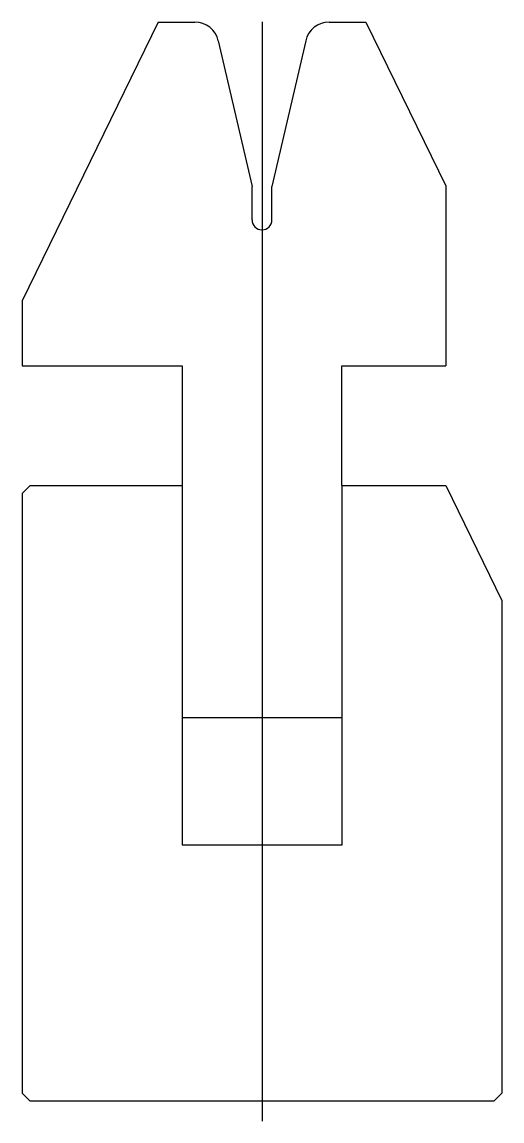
# Model space of a CAD drawing. Header units: metres. Extents: x -32 to 28, y -50 to 87.
import ezdxf

# ---------------------------------------------------------------- set-up
doc = ezdxf.new("R2010")
doc.units = ezdxf.units.M

msp = doc.modelspace()

# ---------------------------------------------------------------- linework, layer by layer
for p, q in [((-14.993235, 87.248515), (-31.993235, 52.393349)), ((-14.993235, 87.248515), (-10.379545, 87.248515)), ((-1.993234, 87.266032), (-1.993234, -50.251489)), ((6.39307, 87.248515), (11.00676, 87.248515)), ((11.00676, 87.248515), (21.006765, 66.745467)), ((-7.456435, 84.923368), (-3.243235, 66.673994)), ((3.46996, 84.923368), (-0.743235, 66.674015)), ((-3.243235, 62.50966), (-3.243235, 66.673994)), ((-0.743235, 62.50966), (-0.743235, 66.674015)), ((21.006765, 66.745467), (21.006765, 44.248511)), ((-31.993235, 52.393349), (-31.993235, 44.248515)), ((-31.993235, 44.248515), (-11.993235, 44.248515)), ((-30.993234, 44.248511), (-11.993234, 44.248511)), ((-11.993235, 44.248515), (-11.993235, 29.248515)), ((8.006765, 29.248515), (8.006766, 44.248511)), ((8.006766, 44.248511), (21.006767, 44.248511)), ((-31.993234, 28.248511), (-30.993234, 29.248511)), ((-30.993234, 29.248511), (-11.993235, 29.248515)), ((-11.993235, 29.248515), (-11.993235, -14.751485)), ((-11.993234, 29.248511), (-11.993234, -15.751489)), ((8.006765, 29.248515), (8.006765, -14.751485)), ((8.006765, 29.248515), (21.006765, 29.248515)), ((8.006766, 29.248511), (8.006766, -15.751489)), ((21.006765, 29.248515), (28.006766, 14.896386)), ((-31.993234, 28.248511), (-31.993234, -46.751489)), ((28.006766, 14.896386), (28.006766, -46.751489)), ((-11.993235, 0.248515), (8.006765, 0.248515)), ((8.006766, -15.751489), (-11.993234, -15.751489)), ((-30.993234, -47.751489), (-31.993234, -46.751489)), ((27.006766, -47.751489), (28.006766, -46.751489)), ((27.006766, -47.751489), (-30.993234, -47.751489))]:
    msp.add_line(p, q)
for centre, radius, start, end in [((-10.379545, 84.248515), 3, 13, 90), ((6.39307, 84.248515), 3, 90, 167), ((-1.993235, 62.50966), 1.25, 180, 360)]:
    msp.add_arc(centre, radius, start, end)

doc.saveas('drawing.dxf')
